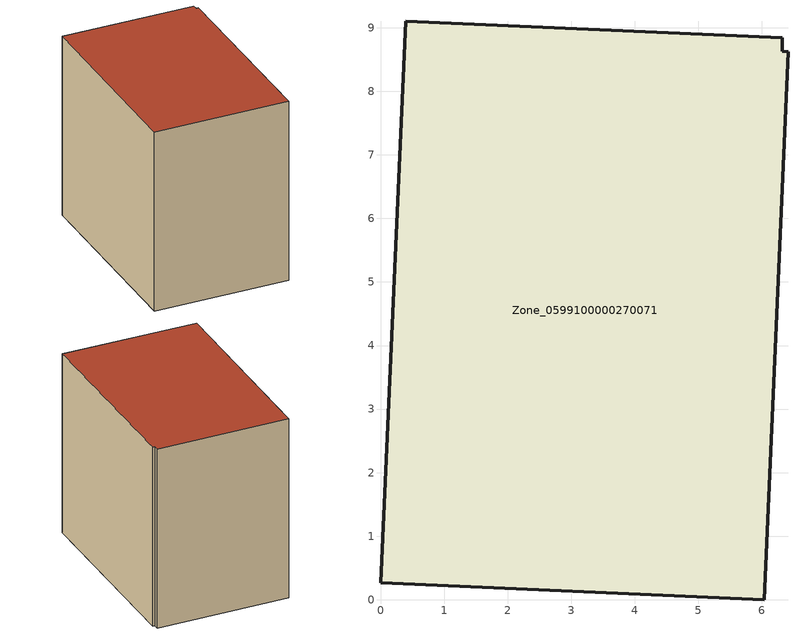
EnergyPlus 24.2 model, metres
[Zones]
Zone_0599100000270071
 floor ground (C_G): 6.32,8.63 6.41,8.62 6.04,0 0,0.27 0.4,9.1 6.32,8.84 z1.12
 wall outside (C_F): 0,0.27 6.04,0 6.41,8.62 6.32,8.63 6.32,8.84 0.4,9.1 0,0.27 z1.12:9.48
 roof outside (C_R): 6.41,8.62 6.32,8.63 6.32,8.84 0.4,9.1 0,0.27 6.04,0 z9.48
[BUILDING]
Pand.0599100000270071: North Axis=0; Terrain=City; Loads Convergence Tolerance Value=0.04; Temperature Convergence Tolerance Value=0.4; Solar Distribution=FullExterior; Maximum Number of Warmup Days=25; Minimum Number of Warmup Days=1
[Site:Location]
Rotterdam.The.Hague.AP_ZH_NLD Design_Conditions: Latitude=51.96; Longitude=4.45; Time Zone=1; Elevation=-4.5
[SITE:GROUNDTEMPERATURE:BUILDINGSURFACE]
18, 18, 18, 18, 18, 18, 18, 18, 18, 18, 18, 18
[MATERIAL] Thermal Absorptance=0.9; Solar Absorptance=0.7; Visible Absorptance=0.7
Name | Roughness | Thickness | Conductivity | Density | Specific Heat
G.TI.1965-1974 | MediumSmooth | 0.15 | 0.882353 | 540 | 1210
F.TI.1965-1974 | Rough | 0.3 | 0.697674 | 1920 | 840
R.TI.1965-1974 | MediumRough | 0.2 | 0.232558 | 1500 | 1000
[CONSTRUCTION]
C_G: G.TI.1965-1974
C_F: F.TI.1965-1974
C_R: R.TI.1965-1974
[ZONE]
Zone_0599100000270071: Type=1; Multiplier=1; Ceiling Height=Autocalculate; Volume=Autocalculate; Floor Area=autocalculate; Part of Total Floor Area=Yes
[ZONEINFILTRATION:DESIGNFLOWRATE]
Infil_Zone_0599100000270071: Zone or ZoneList or Space or SpaceList=Zone_0599100000270071; Schedule=AlwaysOn; Design Flow Rate Calculation Method=Flow/Area; Flow Rate per Floor Area=0.003; Constant Term Coefficient=1; Temperature Term Coefficient=0; Velocity Term Coefficient=0; Velocity Squared Term Coefficient=0
[HVACTEMPLATE:ZONE:IDEALLOADSAIRSYSTEM]
Zone_0599100000270071: Maximum Heating Supply Air Temperature=50; Minimum Cooling Supply Air Temperature=13; Maximum Heating Supply Air Humidity Ratio=0.0156; Minimum Cooling Supply Air Humidity Ratio=0.0077; Heating Limit=NoLimit; Cooling Limit=NoLimit; Dehumidification Control Type=ConstantSensibleHeatRatio; Cooling Sensible Heat Ratio=0.7; Dehumidification Setpoint=60; Humidification Control Type=None; Humidification Setpoint=30; Outdoor Air Method=None; Outdoor Air Flow Rate per Person=0.00944; Outdoor Air Flow Rate per Zone Floor Area=0; Outdoor Air Flow Rate per Zone=0; Demand Controlled Ventilation Type=None; Outdoor Air Economizer Type=NoEconomizer; Heat Recovery Type=None; Sensible Heat Recovery Effectiveness=0.7; Latent Heat Recovery Effectiveness=0.65
[ZONECONTROL:THERMOSTAT]
ThermostatControl_Zone_0599100000270071: Zone or ZoneList=Zone_0599100000270071; Control Type Schedule=DualSetpointControlType; Control 1=Thermostat_Zone_0599100000270071; Temperature Difference Between Cutout And Setpoint=0
[THERMOSTATSETPOINT:DUALSETPOINT]
Thermostat_Zone_0599100000270071: Heating Setpoint Temperature Schedule=HeatingSetpoint_Zone_0599100000270071; Cooling Setpoint Temperature Schedule=CoolingSetpoint_Zone_0599100000270071
[SCHEDULE:COMPACT]
HeatingSetpoint_Zone_0599100000270071: Through: 12/31, For: AllDays, Until: 24:00, 21
CoolingSetpoint_Zone_0599100000270071: Through: 12/31, For: AllDays, Until: 24:00, 24
DualSetpointControlType: Through: 12/31, For: AllDays, Until: 24:00, 4
AlwaysOn: Through: 12/31, For: AllDays, Until: 24:00, 1
